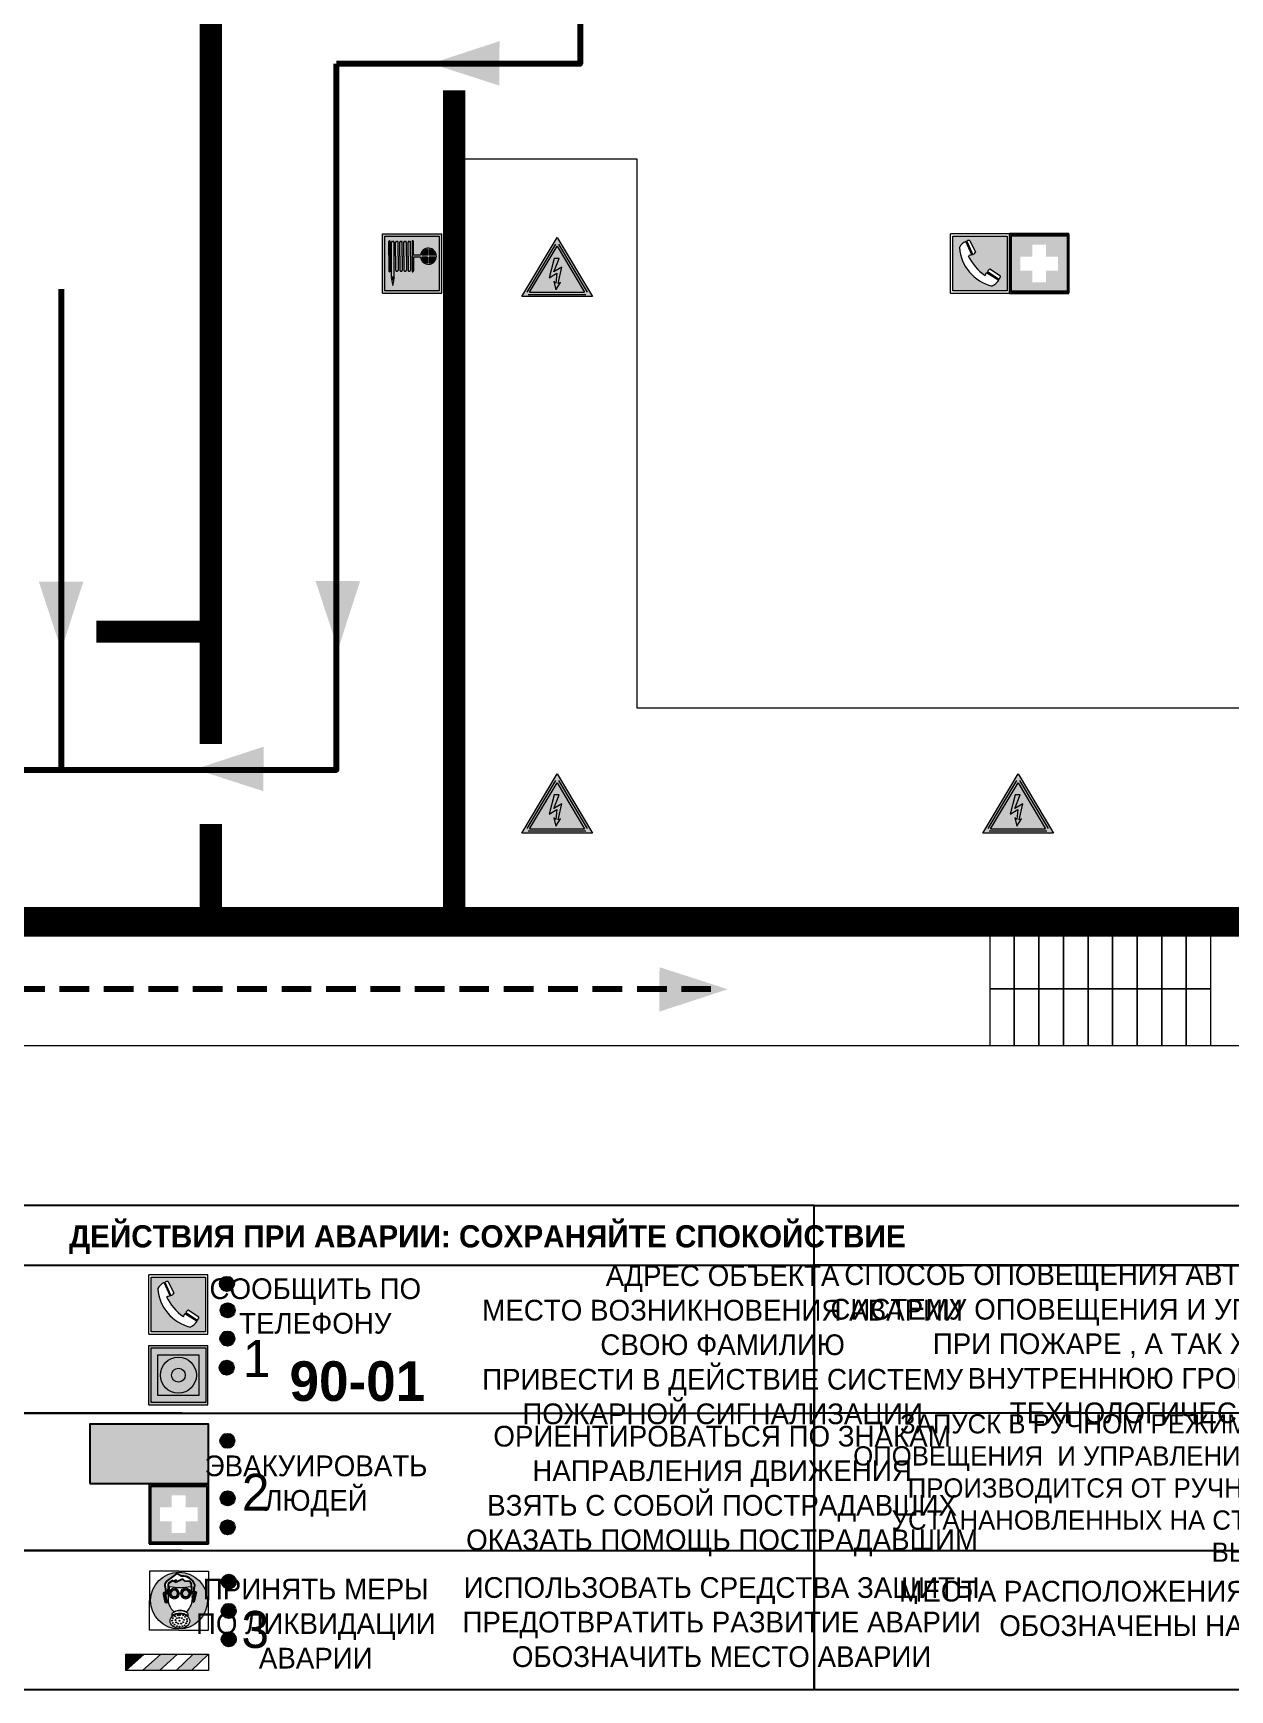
# Model space of a CAD drawing. Header units: millimetres. Extents: x 13114 to 67229, y 22859 to 38520.
# Drawn here: x 29578.8 to 29740.4, y 24698.2 to 24922.1 of the extents above; entities that cross this region are included whole.
import ezdxf

# ---------------------------------------------------------------- set-up
doc = ezdxf.new("R2010")
doc.units = ezdxf.units.MM
doc.linetypes.add('{ Wide Dash }', pattern=[12, 4, -2, 4, -2])
doc.layers.add('План_Штампы', color=7, linetype='Continuous')
doc.styles.add('обычный', font='arial.ttf')

# ---------------------------------------------------------------- blocks, each defined once
blk = doc.blocks.new('A$C38D26F80')
h = blk.add_hatch(color=5)
h.dxf.hatch_style = 1
h.paths.add_polyline_path([(-8.77, -4.48, 1), (-0.19, -4.48, 1)])
h.paths.add_polyline_path([(-6.75, -3.58), (-6.75, -3.31), (-6.62, -3.22), (-6.5, -3.22), (-6.42, -3.3), (-6.39, -3.28), (-6.59, -2.23), (-6.59, -2.01), (-6.38, -1.58), (-4.76, -0.4), (-4.13, -0.79, -0.362848), (-2.1, -2.1, -0.201049), (-2.17, -2.48, 0.085434), (-2.26, -3.13), (-1.9, -3.16), (-2.25, -4.7), (-2.4, -4.59), (-2.43, -4.34), (-2.36, -4.34), (-2.14, -3.34), (-2.47, -3.42), (-2.58, -1.95), (-2.77, -1.58), (-3.58, -1.52), (-3.92, -1.26), (-5.05, -1.73), (-4.87, -1.39), (-5.41, -1.6), (-5.41, -1.46), (-6.13, -1.87), (-6.18, -3.5), (-6.56, -3.47), (-6.37, -4.59), (-6.16, -4.43), (-6.16, -4.66), (-6.36, -4.79), (-6.37, -4.8), (-6.51, -4.76)], flags=16)
h.paths.add_polyline_path([(-6.51, -4.76), (-6.36, -4.79), (-6.37, -4.8)], flags=0)
h.paths.add_polyline_path([(-5.92, -2.34, 0.089508), (-2.67, -2.35), (-2.48, -3.88, -0.268602), (-3.4, -6.18, 0.262449), (-5.2, -6.18, -0.268602), (-6.11, -3.88)], flags=16)
edge = h.paths.add_edge_path(flags=16)
edge.add_ellipse((-5.19, -3.41), major_axis=(0, 0.842), ratio=0.848992, start_angle=0, end_angle=360)
edge = h.paths.add_edge_path(flags=0)
edge.add_ellipse((-5.19, -3.39), major_axis=(0, 0.665), ratio=0.853798, start_angle=0, end_angle=360)
edge = h.paths.add_edge_path(flags=0)
edge.add_ellipse((-5.19, -3.4), major_axis=(0, 0.528), ratio=0.864094, start_angle=0, end_angle=360)
edge = h.paths.add_edge_path(flags=16)
edge.add_ellipse((-3.47, -3.4), major_axis=(0, 0.842), ratio=0.848992, start_angle=0, end_angle=360)
h.paths.add_polyline_path([(-3.13, -6.45), (-3.13, -6.84, 0.383174), (-5.57, -6.85), (-5.57, -6.49, -0.369952)], flags=16)
edge = h.paths.add_edge_path(flags=0)
edge.add_ellipse((-3.47, -3.39), major_axis=(0, 0.665), ratio=0.853798, start_angle=0, end_angle=360)
edge = h.paths.add_edge_path(flags=0)
edge.add_ellipse((-3.47, -3.4), major_axis=(0, 0.528), ratio=0.864094, start_angle=0, end_angle=360)
edge = h.paths.add_edge_path(flags=16)
edge.add_ellipse((-4.34, -7.57), major_axis=(-1.48, 0), ratio=0.744955, start_angle=0, end_angle=360)
h.paths.add_polyline_path([(-5.01, -6.85, -1), (-5.15, -6.85, -1)], flags=0)
h.paths.add_polyline_path([(-5.33, -7.14, -1), (-5.47, -7.14, -1)], flags=0)
h.paths.add_polyline_path([(-4.61, -6.71, -1), (-4.74, -6.71, -1)], flags=16)
h.paths.add_polyline_path([(-5.43, -7.51, -1), (-5.57, -7.51, -1)], flags=0)
h.paths.add_polyline_path([(-4.26, -6.67, -1), (-4.4, -6.67, -1)], flags=16)
h.paths.add_polyline_path([(-4.74, -7.14, -1), (-4.88, -7.14, -1)], flags=0)
h.paths.add_polyline_path([(-4.93, -7.43, -1), (-5.07, -7.43, -1)], flags=0)
h.paths.add_polyline_path([(-4.41, -7.07, -1), (-4.54, -7.07, -1)], flags=0)
h.paths.add_polyline_path([(-5.33, -7.87, -1), (-5.46, -7.87, -1)], flags=0)
h.paths.add_polyline_path([(-3.8, -6.71, -1), (-3.94, -6.71, -1)], flags=16)
h.paths.add_polyline_path([(-4.85, -7.78, -1), (-4.98, -7.78, -1)], flags=0)
h.paths.add_polyline_path([(-3.96, -7.14, -1), (-4.1, -7.14, -1)], flags=0)
h.paths.add_polyline_path([(-4.33, -7.53, -1), (-4.47, -7.53, -1)], flags=0)
h.paths.add_polyline_path([(-5.09, -8.12, -1), (-5.23, -8.12, -1)], flags=0)
h.paths.add_polyline_path([(-3.5, -6.94, -1), (-3.64, -6.94, -1)], flags=0)
h.paths.add_polyline_path([(-4.54, -7.97, -1), (-4.68, -7.97, -1)], flags=0)
h.paths.add_polyline_path([(-3.66, -7.39, -1), (-3.8, -7.39, -1)], flags=0)
h.paths.add_polyline_path([(-4.73, -8.35, -1), (-4.86, -8.35, -1)], flags=0)
h.paths.add_polyline_path([(-4.09, -7.96, -1), (-4.23, -7.96, -1)], flags=0)
h.paths.add_polyline_path([(-3.77, -7.74, -1), (-3.91, -7.74, -1)], flags=0)
h.paths.add_polyline_path([(-3.22, -7.27, -1), (-3.35, -7.27, -1)], flags=0)
h.paths.add_polyline_path([(-4.34, -8.4, -1), (-4.47, -8.4, -1)], flags=0)
h.paths.add_polyline_path([(-3.16, -7.61, -1), (-3.3, -7.61, -1)], flags=0)
h.paths.add_polyline_path([(-3.9, -8.35, -1), (-4.04, -8.35, -1)], flags=0)
h.paths.add_polyline_path([(-3.32, -7.91, -1), (-3.46, -7.91, -1)], flags=0)
h.paths.add_polyline_path([(-3.55, -8.23, -1), (-3.69, -8.23, -1)], flags=0)
at = {"color": 5, "lineweight": 5}
for p, q in [((-4.48, 0), (-8.96, 0)), ((-8.96, 0), (-8.96, -4.48)), ((-4.48, 0), (0, 0)), ((0, 0), (0, -4.48)), ((-6.59, -2.01), (-6.38, -1.58)), ((-6.59, -2.23), (-6.59, -2.01)), ((-6.39, -3.28), (-6.59, -2.23)), ((-6.38, -1.58), (-4.76, -0.4)), ((-6.13, -1.87), (-6.18, -3.5)), ((-5.41, -1.46), (-6.13, -1.87)), ((-5.92, -2.34), (-6.11, -3.88)), ((-4.87, -1.39), (-5.41, -1.6)), ((-5.41, -1.6), (-5.41, -1.46)), ((-3.92, -1.26), (-5.05, -1.73)), ((-5.05, -1.73), (-4.87, -1.39)), ((-4.76, -0.4), (-4.13, -0.79)), ((-3.58, -1.52), (-3.92, -1.26)), ((-2.77, -1.58), (-3.58, -1.52)), ((-2.58, -1.95), (-2.77, -1.58)), ((-2.67, -2.34), (-2.48, -3.88)), ((-2.47, -3.42), (-2.58, -1.95)), ((-8.96, -8.96), (-8.96, -4.48)), ((-6.75, -3.31), (-6.62, -3.22)), ((-6.75, -3.58), (-6.75, -3.31)), ((-6.51, -4.76), (-6.75, -3.58)), ((-6.62, -3.22), (-6.5, -3.22)), ((-6.18, -3.5), (-6.56, -3.47)), ((-6.56, -3.47), (-6.37, -4.59)), ((-6.37, -4.8), (-6.51, -4.76)), ((-6.5, -3.22), (-6.42, -3.3)), ((-6.42, -3.3), (-6.39, -3.28)), ((-6.37, -4.59), (-6.16, -4.43)), ((-6.16, -4.66), (-6.37, -4.8)), ((-6.16, -4.43), (-6.16, -4.66)), ((-2.14, -3.34), (-2.47, -3.42)), ((-2.43, -4.34), (-2.4, -4.59)), ((-2.43, -4.34), (-2.36, -4.34)), ((-2.4, -4.59), (-2.25, -4.7)), ((-2.36, -4.34), (-2.14, -3.34)), ((-1.9, -3.16), (-2.26, -3.13)), ((-2.25, -4.7), (-1.9, -3.16)), ((0, -8.96), (0, -4.48)), ((-5.57, -6.49), (-5.57, -6.85)), ((-3.13, -6.45), (-3.13, -6.84)), ((-4.48, -8.96), (-8.96, -8.96)), ((-4.48, -8.96), (0, -8.96))]:
    blk.add_line(p, q, dxfattribs=at)
at = {"color": 5}
for p, q in [((-6.59, -2.01), (-6.38, -1.58)), ((-6.59, -2.23), (-6.59, -2.01)), ((-6.39, -3.28), (-6.59, -2.23)), ((-6.38, -1.58), (-4.76, -0.4)), ((-6.13, -1.87), (-6.18, -3.5)), ((-5.41, -1.46), (-6.13, -1.87)), ((-4.87, -1.39), (-5.41, -1.6)), ((-5.41, -1.6), (-5.41, -1.46)), ((-3.92, -1.26), (-5.05, -1.73)), ((-5.05, -1.73), (-4.87, -1.39)), ((-4.76, -0.4), (-4.13, -0.79)), ((-3.58, -1.52), (-3.92, -1.26)), ((-2.77, -1.58), (-3.58, -1.52)), ((-2.58, -1.95), (-2.77, -1.58)), ((-2.47, -3.42), (-2.58, -1.95)), ((-6.75, -3.31), (-6.62, -3.22)), ((-6.75, -3.58), (-6.75, -3.31)), ((-6.51, -4.76), (-6.75, -3.58)), ((-6.62, -3.22), (-6.5, -3.22)), ((-6.18, -3.5), (-6.56, -3.47)), ((-6.56, -3.47), (-6.37, -4.59)), ((-6.37, -4.8), (-6.51, -4.76)), ((-6.36, -4.79), (-6.51, -4.76)), ((-6.5, -3.22), (-6.42, -3.3)), ((-6.42, -3.3), (-6.39, -3.28)), ((-6.37, -4.59), (-6.16, -4.43)), ((-6.16, -4.66), (-6.37, -4.8)), ((-6.16, -4.66), (-6.36, -4.79)), ((-6.16, -4.43), (-6.16, -4.66)), ((-2.14, -3.34), (-2.47, -3.42)), ((-2.4, -4.59), (-2.43, -4.34)), ((-2.43, -4.34), (-2.36, -4.34)), ((-2.25, -4.7), (-2.4, -4.59)), ((-2.36, -4.34), (-2.14, -3.34)), ((-2.26, -3.13), (-1.9, -3.16)), ((-1.9, -3.16), (-2.25, -4.7))]:
    blk.add_line(p, q, dxfattribs=at)
at = {"color": 5, "lineweight": 5}
for centre, radius in [((-4.48, -4.48), 4.29), ((-5.5, -7.51), 0.0678), ((-5.4, -7.14), 0.0678), ((-5.08, -6.85), 0.0678), ((-5, -7.43), 0.0678), ((-4.81, -7.14), 0.0678), ((-4.67, -6.71), 0.0678), ((-4.47, -7.07), 0.0678), ((-4.4, -7.53), 0.0678), ((-4.33, -6.67), 0.0678), ((-4.03, -7.14), 0.0678), ((-3.87, -6.71), 0.0678), ((-3.73, -7.39), 0.0678), ((-3.57, -6.94), 0.0678), ((-3.28, -7.27), 0.0678), ((-5.4, -7.87), 0.0678), ((-5.16, -8.12), 0.0678), ((-4.91, -7.78), 0.0678), ((-4.79, -8.35), 0.0678), ((-4.61, -7.97), 0.0678), ((-4.4, -8.4), 0.0678), ((-4.16, -7.96), 0.0678), ((-3.97, -8.35), 0.0678), ((-3.84, -7.74), 0.0678), ((-3.62, -8.23), 0.0678), ((-3.39, -7.91), 0.0678), ((-3.23, -7.61), 0.0678)]:
    blk.add_circle(centre, radius, dxfattribs=at)
for centre, radius, start, end in [((-4.28, 6.66), 9.15, 259.6987, 280.1569), ((-0.47, -3.05), 1.79, 161.5846, 182.4584), ((-2.6, -2.2), 0.513, 326.4781, 11.7739), ((-3.66, -4.24), 2.47, 171.573, 231.7124), ((-4.93, -4.24), 2.47, 308.2876, 8.427), ((-4.33, -7.88), 1.87, 50.358, 131.5662), ((-4.34, -8.2), 1.82, 48.4943, 132.3565), ((-4.3, -7.78), 1.83, 60.5889, 119.4111)]:
    blk.add_arc(centre, radius, start, end, dxfattribs=at)
at = {"color": 5}
for centre, radius, start, end in [((-3.89, -2.66), 1.88, 17.387, 97.1599), ((-0.35, -3.07), 1.91, 162.2553, 181.7878), ((-2.6, -2.2), 0.511, 326.3906, 11.8614)]:
    blk.add_arc(centre, radius, start, end, dxfattribs=at)
at = {"color": 5, "lineweight": 5}
for centre, major_axis, ratio in [((-5.19, -3.41), (0, 0.842), 0.848992), ((-5.19, -3.39), (0, 0.665), 0.853798), ((-5.19, -3.4), (0, 0.528), 0.864094), ((-3.47, -3.4), (0, 0.842), 0.848992), ((-3.47, -3.39), (0, 0.665), 0.853798), ((-3.47, -3.4), (0, 0.528), 0.864094), ((-4.34, -7.57), (-1.48, 0), 0.744955)]:
    blk.add_ellipse(centre, major_axis=major_axis, ratio=ratio, dxfattribs=at)
blk = doc.blocks.new('A$C47DD6509')
at = {"lineweight": 5}
for points in [[(-8.69, 0), (-11.19, 0), (-11.19, -2.22)], [(-4.22, 0), (-6.45, 0), (-8.91, -2.22), (-6.61, -2.22)], [(0, 0), (-2.09, 0), (-4.36, -2.22), (-2.29, -2.22)]]:
    blk.add_hatch(color=242, dxfattribs=at).paths.add_polyline_path(points)
at = {"color": 242, "lineweight": 5}
for p, q in [((-11.19, -2.22), (-8.69, 0)), ((-11.19, -2.22), (-11.19, 0)), ((-11.19, 0), (-8.69, 0)), ((-11.19, 0), (0, 0)), ((-8.91, -2.22), (-6.45, 0)), ((-6.61, -2.22), (-4.22, 0)), ((-4.36, -2.22), (-2.09, 0)), ((-2.29, -2.22), (0, 0)), ((0, 0), (0, -2.22)), ((0, -2.22), (-11.19, -2.22))]:
    blk.add_line(p, q, dxfattribs=at)
blk = doc.blocks.new('A$C32E8229D')
at = {"true_color": 0xffffff}
blk.add_hatch(color=7, dxfattribs=at).paths.add_polyline_path([(0, 0), (0, -8), (16, -8), (16, 0)])
h = blk.add_hatch(color=126)
h.paths.add_polyline_path([(0.2, -0.2), (15.8, -0.2), (15.8, -7.8), (0.2, -7.8)])
h.paths.add_polyline_path([(13.49, -2.05), (12.08, -2.05), (11.37, -2.63, 0.162397), (11.29, -2.84), (11.29, -3.63), (10.35, -3.63), (10.35, -4.05), (11.68, -4.05), (11.68, -3.48), (12.26, -4.28), (11.29, -5.1), (11.29, -6.78), (11.85, -6.78), (11.85, -5.44), (12.8, -4.64), (12.8, -5.94), (14.46, -5.94), (14.46, -5.39), (13.45, -5.39), (13.45, -3.97), (12.46, -2.59), (13.15, -2.59), (13.69, -3.34), (14.18, -3)], flags=16)
h.paths.add_polyline_path([(10.74, -1.82, 1), (11.8, -1.82, 1)], flags=16)
h.paths.add_polyline_path([(9.39, -3.59), (5.99, -3.59), (6.56, -3.03), (5.91, -3.03), (5.1, -3.83), (5.91, -4.64), (6.56, -4.64), (5.99, -4.09), (9.39, -4.09)], flags=16)
h.paths.add_polyline_path([(4.29, -1.08), (1.72, -1.08), (1.72, -6.6), (4.29, -6.6)], flags=16)
at = {"color": 126}
blk.add_lwpolyline([(16, -8), (0, -8), (0, 0), (16, 0)], close=True, dxfattribs=at)
blk = doc.blocks.new('A$C18900ED3')
h = blk.add_hatch(color=126)
h.paths.add_polyline_path([(-0.18, -0.18), (-7.02, -0.18), (-7.02, -7.02), (-0.18, -7.02)])
h.paths.add_polyline_path([(-5.89, -4.46), (-5.89, -2.77), (-4.46, -2.77), (-4.46, -1.31), (-2.77, -1.31), (-2.77, -2.77), (-1.33, -2.77), (-1.33, -4.46), (-2.77, -4.46), (-2.77, -5.89), (-4.46, -5.89), (-4.46, -4.46)], flags=16)
at = {"color": 126}
for p, q in [((-7.2, 0), (-7.2, -7.2)), ((0, 0), (-7.2, 0)), ((0, -7.2), (0, 0)), ((-7.02, -7.02), (-7.02, -0.18)), ((-7.02, -0.18), (-0.18, -0.18)), ((-0.18, -0.18), (-0.18, -7.02)), ((-7.2, -7.2), (0, -7.2)), ((-0.18, -7.02), (-7.02, -7.02))]:
    blk.add_line(p, q, dxfattribs=at)
blk = doc.blocks.new('A$C456E1F9C')
at = {"lineweight": 5}
h = blk.add_hatch(color=242, dxfattribs=at)
h.paths.add_polyline_path([(0.51, -1.47), (0.51, -13.26), (12.29, -13.26), (12.29, -1.47)])
h.paths.add_polyline_path([(5.42, -4.95, -0.254479), (4.78, -5.4), (3.52, -2.53, -0.209735), (4.23, -2.4)], flags=16)
h.paths.add_polyline_path([(8.53, -8.6), (10.87, -10.17), (10.54, -10.76), (8.03, -9.13, -0.192251)], flags=16)
h.paths.add_polyline_path([(4.61, -5.49, 0.005518), (3.87, -5.72, 0.128647), (7.49, -10.01, 0.00809), (7.83, -9.33), (10.47, -10.97, -0.16736), (8.99, -12.25, -0.327862), (1.95, -3.95, -0.166952), (3.36, -2.62)], flags=16)
at = {"color": 242, "lineweight": 5}
for p, q in [((0, -13.77), (0, -0.97)), ((12.8, -0.97), (0, -0.97)), ((4.61, -5.49), (3.36, -2.62)), ((3.52, -2.53), (4.78, -5.4)), ((4.23, -2.4), (5.42, -4.95)), ((12.8, -13.77), (12.8, -0.97)), ((7.83, -9.33), (10.47, -10.97)), ((8.03, -9.13), (10.54, -10.76)), ((10.81, -10.12), (8.53, -8.6)), ((10.54, -10.76), (10.8, -10.3)), ((10.8, -10.3), (10.81, -10.12)), ((0, -13.77), (12.8, -13.77))]:
    blk.add_line(p, q, dxfattribs=at)
blk.add_lwpolyline([(0.51, -1.47), (12.29, -1.47), (12.29, -13.26), (0.51, -13.26)], close=True, dxfattribs=at)
for centre, radius, start, end in [((4.59, -5.34), 2.99, 114.2845, 152.1974), ((4.02, -3.27), 0.891, 76.3284, 123.7092), ((11.12, -3.31), 9.19, 183.9915, 256.6009), ((14.98, -39.1), 35.17, 107.1487, 108.4135), ((13.86, -0.94), 11.08, 205.5536, 234.8762), ((4.68, -4.59), 0.824, 276.9621, 334.0723), ((-13.31, 0.8), 23.44, 332.5487, 334.4027), ((8.94, -9.5), 0.989, 114.4092, 157.9388), ((7.87, -9.46), 3, 291.9291, 329.9329)]:
    blk.add_arc(centre, radius, start, end, dxfattribs=at)
blk = doc.blocks.new('A$C54414219')
at = {"true_color": 0xffffff}
h = blk.add_hatch(color=7, dxfattribs=at)
h.paths.add_polyline_path([(2.39, -9.45), (2.39, -18.3), (11.23, -18.3), (11.23, -9.45)], flags=0)
h.paths.add_polyline_path([(10.71, -13.87, -1), (2.92, -13.87, -1)], flags=0)
h.paths.add_polyline_path([(8.3, -13.87, -1), (5.33, -13.87, -1)], flags=0)
h.paths.add_polyline_path([(0.41, -7.47), (0.41, -20.27), (13.21, -20.27), (13.21, -7.47)])
h.paths.add_polyline_path([(0.92, -19.77), (12.71, -19.77), (12.71, -7.98), (0.92, -7.98)], flags=16)
h.paths.add_polyline_path([(11.23, -9.45), (11.23, -18.3), (2.39, -18.3), (2.39, -9.45)], flags=0)
at = {"lineweight": 5}
h = blk.add_hatch(color=242, dxfattribs=at)
h.paths.add_polyline_path([(12.71, -7.98), (0.92, -7.98), (0.92, -19.77), (12.71, -19.77)])
h.paths.add_polyline_path([(11.23, -18.3), (2.39, -18.3), (2.39, -9.45), (11.23, -9.45)], flags=16)
h.paths.add_polyline_path([(10.71, -13.87, -1), (2.92, -13.87, -1)], flags=0)
h.paths.add_polyline_path([(8.3, -13.87, -1), (5.33, -13.87, -1)], flags=0)
at = {"true_color": 0xffffff}
h = blk.add_hatch(color=7, dxfattribs=at)
h.paths.add_polyline_path([(2.39, -9.45), (2.39, -18.3), (11.23, -18.3), (11.23, -9.45)])
h.paths.add_polyline_path([(10.71, -13.87, -1), (2.92, -13.87, -1)], flags=16)
h.paths.add_polyline_path([(8.3, -13.87, -1), (5.33, -13.87, -1)], flags=0)
at = {"lineweight": 5}
h = blk.add_hatch(color=242, dxfattribs=at)
h.paths.add_polyline_path([(2.92, -13.87, 1), (10.71, -13.87, 1)])
h.paths.add_polyline_path([(8.3, -13.87, -1), (5.33, -13.87, -1)], flags=16)
at = {"color": 242, "lineweight": 5}
for p, q in [((0.41, -20.27), (0.41, -7.47)), ((0.41, -7.47), (13.21, -7.47)), ((0.41, -7.47), (13.21, -7.47)), ((13.21, -20.27), (13.21, -7.47)), ((0.41, -20.27), (13.21, -20.27))]:
    blk.add_line(p, q, dxfattribs=at)
for points in [[(0.92, -7.98), (12.71, -7.98), (12.71, -19.77), (0.92, -19.77)], [(2.39, -9.45), (11.23, -9.45), (11.23, -18.3), (2.39, -18.3)]]:
    blk.add_lwpolyline(points, close=True, dxfattribs=at)
for radius in [3.89, 1.49]:
    blk.add_circle((6.81, -13.87), radius, dxfattribs=at)
blk = doc.blocks.new('A$C3E6D3DDE')
at = {"lineweight": 5}
h = blk.add_hatch(color=40, dxfattribs=at)
h.paths.add_polyline_path([(24.1, 1.45), (16.46, -11.35), (31.74, -11.35)])
h.paths.add_polyline_path([(24.09, -0.46), (30.03, -10.41), (18.14, -10.41)], flags=16)
h.paths.add_polyline_path([(24.54, -3.08), (23.41, -6.02), (25.13, -5.01), (24.33, -8.5), (24.82, -8.27), (23.79, -9.86), (23.4, -8.04), (23.8, -8.43), (24.04, -6.29), (22.39, -7.25), (23.44, -3.08)], flags=0)
h = blk.add_hatch(color=256, dxfattribs=at)
h.paths.add_polyline_path([(24.37, 0.03, 0.567511), (23.82, 0.03), (17.59, -10.4, 0.582454), (17.86, -10.88), (30.32, -10.88, 0.582149), (30.6, -10.4)])
h.paths.add_polyline_path([(24.09, -0.46), (18.14, -10.41), (30.03, -10.41)], flags=16)
h.paths.add_polyline_path([(24.54, -3.08), (23.41, -6.02), (25.13, -5.01), (24.33, -8.5), (24.82, -8.27), (23.79, -9.86), (23.4, -8.04), (23.8, -8.43), (24.04, -6.29), (22.39, -7.25), (23.44, -3.08)], flags=0)
h = blk.add_hatch(color=40, dxfattribs=at)
h.paths.add_polyline_path([(24.09, -0.46), (18.14, -10.41), (30.03, -10.41)])
h.paths.add_polyline_path([(24.82, -8.27), (23.79, -9.86), (23.4, -8.04), (23.8, -8.43), (24.04, -6.29), (22.39, -7.25), (23.44, -3.08), (24.54, -3.08), (23.41, -6.02), (25.13, -5.01), (24.33, -8.5)], flags=16)
at = {"color": 40, "lineweight": 5}
for p, q in [((16.46, -11.35), (24.1, 1.45)), ((24.1, 1.45), (31.74, -11.35))]:
    blk.add_line(p, q, dxfattribs=at)
at = {"lineweight": 5}
for p, q in [((17.59, -10.4), (23.82, 0.03)), ((24.37, 0.03), (30.6, -10.4)), ((18.14, -10.41), (24.09, -0.46)), ((23.44, -3.08), (22.39, -7.25)), ((23.41, -6.02), (24.54, -3.08)), ((24.54, -3.08), (23.44, -3.08)), ((24.09, -0.46), (30.03, -10.41)), ((22.39, -7.25), (24.04, -6.29)), ((25.13, -5.01), (23.41, -6.02)), ((24.04, -6.29), (23.8, -8.43)), ((24.33, -8.5), (25.13, -5.01)), ((18.14, -10.41), (30.03, -10.41)), ((23.8, -8.43), (23.4, -8.04)), ((23.4, -8.04), (23.79, -9.86)), ((23.79, -9.86), (24.82, -8.27)), ((24.82, -8.27), (24.33, -8.5)), ((17.86, -10.88), (30.32, -10.88))]:
    blk.add_line(p, q, dxfattribs=at)
at = {"color": 50, "lineweight": 5}
blk.add_line((31.74, -11.35), (16.46, -11.35), dxfattribs=at)
blk = doc.blocks.new('A$C37112FD5')
at = {"true_color": 0xf5f5ff}
h = blk.add_hatch(color=7, dxfattribs=at)
h.dxf.hatch_style = 1
h.paths.add_polyline_path([(12.8, -7.4), (0, -7.4), (0, -20.2), (12.8, -20.2)])
h.paths.add_polyline_path([(12.29, -7.91), (12.29, -19.69), (0.51, -19.69), (0.51, -7.91)], flags=16)
h.paths.add_polyline_path([(4.98, -9.04, -0.42597), (5.17, -9.22), (5.17, -12.25), (5.17, -15.29, -0.432244), (4.98, -15.47), (4.83, -15.47, -0.42597), (4.64, -15.29), (4.64, -12.25), (4.64, -9.22, -0.432244), (4.83, -9.04)], flags=0)
h.paths.add_polyline_path([(4.28, -9.22), (4.28, -12.25), (4.28, -15.29, -0.432244), (4.09, -15.47), (3.94, -15.47, -0.42597), (3.75, -15.29), (3.75, -12.25), (3.75, -9.22, -0.432244), (3.94, -9.04), (4.09, -9.04, -0.42597)], flags=0)
h.paths.add_polyline_path([(5.72, -9.04), (5.87, -9.04, -0.42597), (6.06, -9.22), (6.06, -12.25), (6.06, -15.29, -0.432244), (5.87, -15.47), (5.72, -15.47, -0.42597), (5.53, -15.29), (5.53, -12.25), (5.53, -9.22, -0.432244)], flags=0)
h.paths.add_polyline_path([(6.42, -8.9), (6.5, -8.9, -0.42597), (6.69, -9.08), (6.69, -12.03), (8.21, -12.03, -15.824349), (8.21, -12.47), (6.69, -12.47), (6.69, -15.42, -0.432244), (6.5, -15.6), (6.42, -15.6)], flags=0)
h.paths.add_polyline_path([(3.39, -9.22), (3.39, -12.25), (3.39, -15.29, -0.432244), (3.2, -15.47), (3.05, -15.47, -0.42597), (2.85, -15.29), (2.85, -12.25), (2.85, -9.22, -0.432244), (3.05, -9.04), (3.2, -9.04, -0.42597)], flags=0)
h.paths.add_polyline_path([(2.5, -9.22), (2.5, -16.71), (1.96, -16.71), (1.96, -9.22, -0.432244), (2.15, -9.04), (2.31, -9.04, -0.42597)], flags=0)
h.paths.add_polyline_path([(1.61, -8.9), (1.61, -15.6), (1.57, -15.6, -0.42597), (1.37, -15.42), (1.37, -12.03), (1.37, -9.09, -0.432244), (1.57, -8.9)], flags=0)
h.paths.add_polyline_path([(9.76, -10.81), (9.76, -12.03), (8.49, -12.03, -0.336371)], flags=0)
h.paths.add_polyline_path([(8.49, -12.47), (9.76, -12.47), (9.76, -13.7, -0.336371)], flags=0)
h.paths.add_polyline_path([(10.11, -10.81, -0.336371), (11.38, -12.03), (10.11, -12.03)], flags=0)
h.paths.add_polyline_path([(10.11, -12.47), (11.38, -12.47, -0.336371), (10.11, -13.7)], flags=0)
h.paths.add_polyline_path([(2.5, -16.84), (2.5, -17.05), (1.97, -17.05), (1.97, -16.84)], flags=0)
h.paths.add_polyline_path([(2.5, -17.24, -0.033778), (2.24, -18.6, -0.033778), (1.97, -17.24)], flags=0)
h = blk.add_hatch(color=242)
h.dxf.hatch_style = 1
h.paths.add_polyline_path([(12.29, -7.91), (0.51, -7.91), (0.51, -19.69), (12.29, -19.69)])
h.paths.add_polyline_path([(6.42, -15.6), (6.42, -8.9), (6.5, -8.9, -0.42597), (6.69, -9.08), (6.69, -12.03), (8.21, -12.03, -15.824349), (8.21, -12.47), (6.69, -12.47), (6.69, -15.42, -0.432244), (6.5, -15.6)], flags=16)
h.paths.add_polyline_path([(5.87, -15.47), (5.72, -15.47, -0.42597), (5.53, -15.29), (5.53, -12.25), (5.53, -9.22, -0.432244), (5.72, -9.04), (5.87, -9.04, -0.42597), (6.06, -9.22), (6.06, -12.25), (6.06, -15.29, -0.432244)], flags=16)
h.paths.add_polyline_path([(4.98, -15.47), (4.83, -15.47, -0.42597), (4.64, -15.29), (4.64, -12.25), (4.64, -9.22, -0.432244), (4.83, -9.04), (4.98, -9.04, -0.42597), (5.17, -9.22), (5.17, -12.25), (5.17, -15.29, -0.432244)], flags=16)
h.paths.add_polyline_path([(4.09, -15.47), (3.94, -15.47, -0.42597), (3.75, -15.29), (3.75, -12.25), (3.75, -9.22, -0.432244), (3.94, -9.04), (4.09, -9.04, -0.42597), (4.28, -9.22), (4.28, -12.25), (4.28, -15.29, -0.432244)], flags=16)
h.paths.add_polyline_path([(3.2, -15.47), (3.05, -15.47, -0.42597), (2.85, -15.29), (2.85, -12.25), (2.85, -9.22, -0.432244), (3.05, -9.04), (3.2, -9.04, -0.42597), (3.39, -9.22), (3.39, -12.25), (3.39, -15.29, -0.432244)], flags=16)
h.paths.add_polyline_path([(2.5, -17.05), (1.97, -17.05), (1.97, -16.84), (2.5, -16.84)], flags=16)
h.paths.add_polyline_path([(2.5, -17.24, -0.033778), (2.24, -18.6, -0.033778), (1.97, -17.24)], flags=16)
h.paths.add_polyline_path([(2.5, -16.71), (1.96, -16.71), (1.96, -9.22, -0.432244), (2.15, -9.04), (2.31, -9.04, -0.42597), (2.5, -9.22)], flags=16)
h.paths.add_polyline_path([(1.61, -15.6), (1.57, -15.6, -0.42597), (1.37, -15.42), (1.37, -12.03), (1.37, -9.09, -0.432244), (1.57, -8.9), (1.61, -8.9)], flags=16)
h.paths.add_polyline_path([(8.49, -12.47), (9.76, -12.47), (9.76, -13.7, -0.336371)], flags=0)
h.paths.add_polyline_path([(10.11, -13.7), (10.11, -12.47), (11.38, -12.47, -0.336371)], flags=0)
h.paths.add_polyline_path([(8.49, -12.03, -0.336371), (9.76, -10.81), (9.76, -12.03)], flags=0)
h.paths.add_polyline_path([(10.11, -12.03), (10.11, -10.81, -0.336371), (11.38, -12.03)], flags=0)
h = blk.add_hatch(color=7, dxfattribs=at)
h.dxf.hatch_style = 1
h.paths.add_polyline_path([(1.61, -8.9), (1.57, -8.9, 0.432244), (1.37, -9.09), (1.37, -12.03), (1.37, -15.42, 0.42597), (1.57, -15.6), (1.61, -15.6)])
h.paths.add_polyline_path([(2.5, -9.22, 0.42597), (2.31, -9.04), (2.15, -9.04, 0.432244), (1.96, -9.22), (1.96, -16.71), (2.5, -16.71)])
h.paths.add_polyline_path([(2.5, -16.84), (1.97, -16.84), (1.97, -17.05), (2.5, -17.05)])
h.paths.add_polyline_path([(2.5, -17.24), (1.97, -17.24, 0.033778), (2.24, -18.6, 0.033778)])
h.paths.add_polyline_path([(3.39, -12.25), (3.39, -9.22, 0.42597), (3.2, -9.04), (3.05, -9.04, 0.432244), (2.85, -9.22), (2.85, -12.25), (2.85, -15.29, 0.42597), (3.05, -15.47), (3.2, -15.47, 0.432244), (3.39, -15.29)])
h.paths.add_polyline_path([(4.28, -12.25), (4.28, -9.22, 0.42597), (4.09, -9.04), (3.94, -9.04, 0.432244), (3.75, -9.22), (3.75, -12.25), (3.75, -15.29, 0.42597), (3.94, -15.47), (4.09, -15.47, 0.432244), (4.28, -15.29)])
h.paths.add_polyline_path([(5.17, -12.25), (5.17, -9.22, 0.42597), (4.98, -9.04), (4.83, -9.04, 0.432244), (4.64, -9.22), (4.64, -12.25), (4.64, -15.29, 0.42597), (4.83, -15.47), (4.98, -15.47, 0.432244), (5.17, -15.29)])
h.paths.add_polyline_path([(6.06, -12.25), (6.06, -9.22, 0.42597), (5.87, -9.04), (5.72, -9.04, 0.432244), (5.53, -9.22), (5.53, -12.25), (5.53, -15.29, 0.42597), (5.72, -15.47), (5.87, -15.47, 0.432244), (6.06, -15.29)])
h.paths.add_polyline_path([(6.69, -12.47), (8.21, -12.47, 15.824349), (8.21, -12.03), (6.69, -12.03), (6.69, -9.08, 0.42597), (6.5, -8.9), (6.42, -8.9), (6.42, -15.6), (6.5, -15.6, 0.432244), (6.69, -15.42)])
h.paths.add_polyline_path([(8.49, -12.47), (9.76, -12.47), (9.76, -13.7, -0.336371)], flags=16)
h.paths.add_polyline_path([(8.49, -12.03, -0.336371), (9.76, -10.81), (9.76, -12.03)], flags=16)
h.paths.add_polyline_path([(10.11, -12.47), (11.38, -12.47, -0.336371), (10.11, -13.7)], flags=16)
h.paths.add_polyline_path([(10.11, -12.03), (10.11, -10.81, -0.336371), (11.38, -12.03)], flags=16)
h = blk.add_hatch(color=242)
h.dxf.hatch_style = 1
h.paths.add_polyline_path([(9.76, -10.81, 0.336371), (8.49, -12.03), (9.76, -12.03)])
h.paths.add_polyline_path([(10.11, -10.81), (10.11, -12.03), (11.38, -12.03, 0.336371)])
h.paths.add_polyline_path([(11.38, -12.47), (10.11, -12.47), (10.11, -13.7, 0.336371)])
h.paths.add_polyline_path([(9.76, -12.47), (8.49, -12.47, 0.336371), (9.76, -13.7)])
at = {"color": 242, "lineweight": 5}
for p, q in [((0, -20.2), (0, -7.4)), ((0, -7.4), (12.8, -7.4)), ((1.37, -12.03), (1.37, -9.08)), ((1.57, -8.9), (1.61, -8.9)), ((1.61, -8.9), (1.61, -15.6)), ((1.96, -16.71), (1.96, -9.22)), ((2.15, -9.04), (2.31, -9.04)), ((2.5, -16.71), (2.5, -9.22)), ((2.85, -12.25), (2.85, -9.22)), ((3.05, -9.04), (3.2, -9.04)), ((3.39, -12.25), (3.39, -9.22)), ((3.75, -12.25), (3.75, -9.22)), ((3.94, -9.04), (4.09, -9.04)), ((4.28, -12.25), (4.28, -9.22)), ((4.64, -12.25), (4.64, -9.22)), ((4.83, -9.04), (4.98, -9.04)), ((5.17, -12.25), (5.17, -9.22)), ((5.53, -12.25), (5.53, -9.22)), ((5.72, -9.04), (5.87, -9.04)), ((6.06, -12.25), (6.06, -9.22)), ((6.42, -8.9), (6.42, -15.6)), ((6.5, -8.9), (6.42, -8.9)), ((6.69, -12.03), (6.69, -9.08)), ((12.8, -20.2), (12.8, -7.4)), ((1.37, -12.03), (1.37, -15.42)), ((2.85, -12.25), (2.85, -15.29)), ((3.39, -12.25), (3.39, -15.29)), ((3.75, -12.25), (3.75, -15.29)), ((4.28, -12.25), (4.28, -15.29)), ((4.64, -12.25), (4.64, -15.29)), ((5.17, -12.25), (5.17, -15.29)), ((5.53, -12.25), (5.53, -15.29)), ((6.06, -12.25), (6.06, -15.29)), ((8.21, -12.03), (6.69, -12.03)), ((8.21, -12.47), (6.69, -12.47)), ((6.69, -12.47), (6.69, -15.42)), ((9.76, -12.03), (8.49, -12.03)), ((9.76, -12.47), (8.49, -12.47)), ((9.76, -10.81), (9.76, -12.03)), ((9.76, -12.47), (9.76, -13.7)), ((10.11, -10.81), (10.11, -12.03)), ((11.38, -12.03), (10.11, -12.03)), ((11.38, -12.47), (10.11, -12.47)), ((10.11, -12.47), (10.11, -13.7)), ((1.57, -15.6), (1.61, -15.6)), ((1.96, -16.71), (2.5, -16.71)), ((1.97, -16.84), (2.5, -16.84)), ((1.97, -17.05), (1.97, -16.84)), ((2.5, -17.05), (1.97, -17.05)), ((1.97, -17.24), (2.5, -17.24)), ((2.5, -16.84), (2.5, -17.05)), ((3.05, -15.47), (3.2, -15.47)), ((3.94, -15.47), (4.09, -15.47)), ((4.83, -15.47), (4.98, -15.47)), ((5.72, -15.47), (5.87, -15.47)), ((6.42, -15.6), (6.5, -15.6)), ((0, -20.2), (12.8, -20.2))]:
    blk.add_line(p, q, dxfattribs=at)
blk.add_lwpolyline([(0.51, -7.91), (12.29, -7.91), (12.29, -19.69), (0.51, -19.69)], close=True, dxfattribs=at)
for centre, radius, start, end in [((1.56, -9.09), 0.182, 87.1027, 180.6071), ((2.15, -9.22), 0.182, 87.1027, 180.6071), ((2.32, -9.22), 0.182, 359.3929, 92.8973), ((3.04, -9.22), 0.182, 87.1027, 180.6071), ((3.21, -9.22), 0.182, 359.3929, 92.8973), ((3.93, -9.22), 0.182, 87.1027, 180.6071), ((4.1, -9.22), 0.182, 359.3929, 92.8973), ((4.82, -9.22), 0.182, 87.1027, 180.6071), ((4.99, -9.22), 0.182, 359.3929, 92.8973), ((5.71, -9.22), 0.182, 87.1027, 180.6071), ((5.88, -9.22), 0.182, 359.3929, 92.8973), ((6.51, -9.09), 0.182, 359.3929, 92.8973), ((9.93, -12.25), 1.74, 187.2319, 172.7681), ((9.93, -12.25), 1.46, 96.9927, 171.3585), ((9.93, -12.25), 1.46, 188.6415, 263.0073), ((9.93, -12.25), 1.46, 8.6415, 83.0073), ((9.93, -12.25), 1.46, 276.9927, 351.3585), ((1.56, -15.42), 0.182, 179.3929, 272.8973), ((12.17, -15.98), 10.27, 187.041, 194.7793), ((-7.7, -15.98), 10.27, 345.2207, 352.959), ((3.04, -15.29), 0.182, 179.3929, 272.8973), ((3.21, -15.29), 0.182, 267.1027, 0.6071), ((3.93, -15.29), 0.182, 179.3929, 272.8973), ((4.1, -15.29), 0.182, 267.1027, 0.6071), ((4.82, -15.29), 0.182, 179.3929, 272.8973), ((4.99, -15.29), 0.182, 267.1027, 0.6071), ((5.71, -15.29), 0.182, 179.3929, 272.8973), ((5.88, -15.29), 0.182, 267.1027, 0.6071), ((6.51, -15.42), 0.182, 267.1027, 0.6071)]:
    blk.add_arc(centre, radius, start, end, dxfattribs=at)

msp = doc.modelspace()

# ---------------------------------------------------------------- hatches: boundary and pattern name
at = {"lineweight": 0}
h = msp.add_hatch(color=256, dxfattribs=at)
h.dxf.hatch_style = 1
h.paths.add_polyline_path([(29605.93, 24753.07, 1), (29603.99, 24753.07, 1)])
h = msp.add_hatch(color=256, dxfattribs=at)
h.dxf.hatch_style = 1
h.paths.add_polyline_path([(29606.03, 24749.49, 1), (29604.1, 24749.49, 1)])
h = msp.add_hatch(color=256, dxfattribs=at)
h.dxf.hatch_style = 1
h.paths.add_polyline_path([(29605.99, 24745.68, 1), (29604.06, 24745.68, 1)])
h = msp.add_hatch(color=256, dxfattribs=at)
h.dxf.hatch_style = 1
h.paths.add_polyline_path([(29605.91, 24741.75, 1), (29603.98, 24741.75, 1)])
h = msp.add_hatch(color=256, dxfattribs=at)
h.dxf.hatch_style = 1
h.paths.add_polyline_path([(29605.99, 24731.86, 1), (29604.06, 24731.86, 1)])
h = msp.add_hatch(color=256, dxfattribs=at)
h.dxf.hatch_style = 1
h.paths.add_polyline_path([(29606.04, 24724.08, 1), (29604.1, 24724.08, 1)])
h = msp.add_hatch(color=256, dxfattribs=at)
h.dxf.hatch_style = 1
h.paths.add_polyline_path([(29606.03, 24720.18, 1), (29604.1, 24720.18, 1)])
h = msp.add_hatch(color=256, dxfattribs=at)
h.dxf.hatch_style = 1
h.paths.add_polyline_path([(29606.19, 24712.83, 1), (29604.25, 24712.83, 1)])
h = msp.add_hatch(color=256, dxfattribs=at)
h.dxf.hatch_style = 1
h.paths.add_polyline_path([(29606.18, 24708.88, 1), (29604.25, 24708.88, 1)])
h = msp.add_hatch(color=256, dxfattribs=at)
h.dxf.hatch_style = 1
h.paths.add_polyline_path([(29606.18, 24705.05, 1), (29604.25, 24705.05, 1)])

# ---------------------------------------------------------------- linework, layer by layer
for points, const_width in [([(29587.34, 24841.19), (29602.78, 24841.19), (29602.78, 24826.04), (29602.78, 24984.85)], 3), ([(29635.67, 24801.15), (29635.67, 24914.34)], 3), ([(29602.78, 24815.21), (29602.78, 24800.84)], 3), ([(29808.88, 24801.99), (29576.14, 24801.99)], 4)]:
    msp.add_lwpolyline(points, dxfattribs=dict(at, const_width=const_width))
at = {"color": 126, "lineweight": 100, "true_color": 0x008754}
for points in [[(29825.62, 24967.46), (29652.66, 24967.46), (29652.66, 24917.91), (29619.75, 24917.91)], [(29449.02, 24863.42), (29449.02, 24822.51), (29619.75, 24822.51), (29619.75, 24917.91)], [(29582.61, 24822.51), (29582.61, 24887.47)]]:
    msp.add_lwpolyline(points, dxfattribs=at)
at = {"lineweight": 0}
for points in [[(29635.67, 24905.08), (29660.34, 24905.08), (29660.34, 24830.92), (29757.13, 24830.92), (29757.13, 24924.96), (29780.71, 24924.96), (29780.71, 24905.5), (29780.71, 24955.07), (29799.63, 24955.07)], [(29443.01, 24776.67), (29443.01, 24785.26), (29882.35, 24785.26), (29882.35, 24773.53)]]:
    msp.add_lwpolyline(points, dxfattribs=at)
at = {"color": 126, "linetype": '{ Wide Dash }', "lineweight": 100, "true_color": 0x008754}
msp.add_lwpolyline([(29570.36, 24822.51), (29570.36, 24792.94), (29670.34, 24792.94)], dxfattribs=at)
at = {"lineweight": 0}
for points in [[(29708, 24792.94), (29711.31, 24792.94), (29711.31, 24800.62), (29708, 24800.62)], [(29711.31, 24792.94), (29714.63, 24792.94), (29714.63, 24800.62), (29711.31, 24800.62)], [(29714.63, 24792.94), (29717.95, 24792.94), (29717.95, 24800.62), (29714.63, 24800.62)], [(29717.95, 24792.94), (29721.27, 24792.94), (29721.27, 24800.62), (29717.95, 24800.62)], [(29721.27, 24792.94), (29724.58, 24792.94), (29724.58, 24800.62), (29721.27, 24800.62)], [(29724.58, 24792.94), (29727.9, 24792.94), (29727.9, 24800.62), (29724.58, 24800.62)], [(29727.9, 24792.94), (29731.22, 24792.94), (29731.22, 24800.62), (29727.9, 24800.62)], [(29731.22, 24792.94), (29734.54, 24792.94), (29734.54, 24800.62), (29731.22, 24800.62)], [(29734.54, 24792.94), (29737.85, 24792.94), (29737.85, 24800.62), (29734.54, 24800.62)], [(29708, 24785.26), (29711.31, 24785.26), (29711.31, 24792.94), (29708, 24792.94)], [(29711.31, 24785.26), (29714.63, 24785.26), (29714.63, 24792.94), (29711.31, 24792.94)], [(29714.63, 24785.26), (29717.95, 24785.26), (29717.95, 24792.94), (29714.63, 24792.94)], [(29717.95, 24785.26), (29721.27, 24785.26), (29721.27, 24792.94), (29717.95, 24792.94)], [(29721.27, 24785.26), (29724.58, 24785.26), (29724.58, 24792.94), (29721.27, 24792.94)], [(29724.58, 24785.26), (29727.9, 24785.26), (29727.9, 24792.94), (29724.58, 24792.94)], [(29727.9, 24785.26), (29731.22, 24785.26), (29731.22, 24792.94), (29727.9, 24792.94)], [(29731.22, 24785.26), (29734.54, 24785.26), (29734.54, 24792.94), (29731.22, 24792.94)], [(29734.54, 24785.26), (29737.85, 24785.26), (29737.85, 24792.94), (29734.54, 24792.94)]]:
    msp.add_lwpolyline(points, close=True, dxfattribs=at)
for points in [[(29540.52, 24755.61), (29684.28, 24755.61), (29684.28, 24763.66), (29540.52, 24763.66)], [(29684.28, 24763.66), (29806, 24763.66), (29806, 24698.21), (29684.28, 24698.21)], [(29684.28, 24763.66), (29806, 24763.66), (29806, 24755.61), (29684.28, 24755.61)], [(29540.52, 24755.61), (29684.28, 24755.61), (29684.28, 24698.21), (29540.52, 24698.21)], [(29684.28, 24755.61), (29806, 24755.61), (29806, 24735.61), (29684.28, 24735.61)], [(29806, 24735.61), (29684.28, 24735.61), (29684.28, 24717.04), (29806, 24717.04)]]:
    msp.add_lwpolyline(points, close=True)
for points in [[(29598.93, 24735.61), (29540.52, 24735.61), (29684.28, 24735.61)], [(29598.93, 24717.04), (29540.52, 24717.04), (29684.28, 24717.04)]]:
    msp.add_lwpolyline(points)
for centre in [(29604.96, 24753.07), (29605.07, 24749.49), (29605.03, 24745.68), (29604.94, 24741.75), (29605.03, 24731.86), (29605.07, 24724.08), (29605.06, 24720.18), (29605.22, 24712.83), (29605.21, 24708.88), (29605.22, 24705.05)]:
    msp.add_circle(centre, 0.966)
at = {"layer": 'План_Штампы', "color": 126, "true_color": 0x008754}
for points in [[(29641.78, 24920.99), (29641.77, 24914.98), (29632.55, 24917.96)], [(29579.56, 24847.96), (29585.57, 24847.95), (29582.59, 24838.73)], [(29616.94, 24848.03), (29622.95, 24848.02), (29619.97, 24838.8)], [(29609.91, 24825.65), (29609.9, 24819.64), (29600.68, 24822.62)], [(29663.37, 24789.85), (29663.39, 24795.86), (29672.61, 24792.88)]]:
    msp.add_solid(points, dxfattribs=at)

# ---------------------------------------------------------------- block references
for name, p, xscale, yscale, zscale in [('A$C37112FD5', (29625.97, 24899.58), 0.6249984004534781, 0.6249984004534781, 0.6249984004534781), ('A$C3E6D3DDE', (29634.5, 24893.56), 0.625, 0.625, 0.625), ('A$C456E1F9C', (29702.68, 24895.56), 0.625, 0.625, 0.625), ('A$C18900ED3', (29718.68, 24894.95), 1.111111111007631, 1.111111111007631, 1.111111111007631), ('A$C3E6D3DDE', (29634.5, 24821.08), 0.625, 0.625, 0.625), ('A$C3E6D3DDE', (29696.77, 24821.08), 0.625, 0.625, 0.625), ('A$C456E1F9C', (29594.4, 24754.89), 0.625, 0.625, 0.625), ('A$C54414219', (29594.15, 24749.4), 0.625, 0.625, 0.625), ('A$C18900ED3', (29602.47, 24725.94), 1.111111111007631, 1.111111111007631, 1.111111111007631), ('A$C38D26F80', (29602.49, 24714.27), 0.8928571427240968, 0.8928571427240968, 0.8928571427240968)]:
    msp.add_blockref(name, p, dxfattribs=dict(xscale=xscale, yscale=yscale, zscale=zscale))
at = {"xscale": -1}
msp.add_blockref('A$C32E8229D', (29602.47, 24734.09), dxfattribs=at)
at = {"color": 242, "true_color": 0xc1121c}
msp.add_blockref('A$C47DD6509', (29602.49, 24703.05), dxfattribs=at)

# ---------------------------------------------------------------- texts
at = {"lineweight": 0, "attachment_point": 5, "style": 'обычный'}
for s, insert, char_height, width in [('{\\fProxima Nova Rg|b1|i0|c204|p2;ДЕЙСТВИЯ ПРИ АВАРИИ: СОХРАНЯЙТЕ СПОКОЙСТВИЕ\\H1.6644x; }', (29640.13, 24759.06), 3, 175.1736), ('\\pi-8.4,l8.4,t8.4;{\\fProxima Nova Rg|b0|i0|c204|p2;АДРЕС ОБЪЕКТА\\PМЕСТО ВОЗНИКНОВЕНИЯ АВАРИИ\\PСВОЮ ФАМИЛИЮ\\PПРИВЕСТИ В ДЕЙСТВИЕ СИСТЕМУ \\PПОЖАРНОЙ СИГНАЛИЗАЦИИ}', (29671.91, 24744.44), 2.8, 126.6484), ('{\\fProxima Nova Rg|b0|i0|c204|p2;СПОСОБ ОПОВЕЩЕНИЯ АВТОМАТИЧЕСКИЙ ЧЕРЕЗ РЕЧЕВУЮ СИСТЕМУ ОПОВЕЩЕНИЯ И УПРАВЛЕНИЯ ЭВАКУАЦИЕЙ ЛЮДЕЙ ПРИ ПОЖАРЕ , А ТАК ЖЕ ВРУЧНУЮ, ИСПОЛЬЗУЯ ВНУТРЕННЮЮ ГРОМКУЮ СВЯЗЬ СИСТЕМЫ ТЕХНОЛОГИЧЕСКОГО ОПОВЕЩЕНИЯ.}', (29745.9, 24744.57), 2.8, 118.5618), ('{\\fProxima Nova Rg|b0|i0|c204|p2;СООБЩИТЬ ПО \\PТЕЛЕФОНУ}', (29616.9, 24750.06), 2.8, 126.6484), ('{\\fProxima Nova Rg|b0|i0|c204|p2;1\\H1.1667x; }', (29609, 24743), 5, 126.6484), ('{\\fProxima Nova Rg|b1|i0|c204|p2;\\H1.0714x;90-01\\fProxima Nova Rg|b0|i0|c204|p2;\\H0.93331x; \\H1.3449x; }', (29622.58, 24739.89), 5, 126.6484), ('{\\fProxima Nova Rg|b0|i0|c204|p2;\\P\\pt7.8;ЗАПУСК В РУЧНОМ РЕЖИМЕ АВТОМАТИЧЕСКОЙ СИСТЕМЫ ОПОВЕЩЕНИЯ  И УПРАВЛЕНИЯ ЭВАКУАЦИИ ЛЮДЕЙ ПРИ ПОЖАРЕ ПРОИЗВОДИТСЯ ОТ РУЧНЫХ ПОЖАРНЫХ ИЗВЕЩАТЕЛЕЙ, УСТАНАНОВЛЕННЫХ НА СТЕНАХ ВБЛИЗИ ЭВАКУАЦИОННЫХ ВЫХОДОВ. }', (29747.35, 24727.28), 2.6, 121.7868), ('\\pi-8.4,l8.4,t8.4;{\\fProxima Nova Rg|b0|i0|c204|p2;ОРИЕНТИРОВАТЬСЯ ПО ЗНАКАМ \\PНАПРАВЛЕНИЯ ДВИЖЕНИЯ\\PВЗЯТЬ С СОБОЙ ПОСТРАДАВШИХ\\PОКАЗАТЬ ПОМОЩЬ ПОСТРАДАВШИМ}', (29671.84, 24725.08), 2.8, 126.6484), ('{\\fProxima Nova Rg|b0|i0|c204|p2;ЭВАКУИРОВАТЬ \\PЛЮДЕЙ}', (29617, 24725.74), 2.8, 126.6484), ('{\\fProxima Nova Rg|b0|i0|c204|p2;2\\H1.1967x; }', (29608.85, 24724.91), 5, 126.6484), ('{\\fProxima Nova Rg|b0|i0|c204|p2;ПРИНЯТЬ МЕРЫ \\PПО ЛИКВИДАЦИИ \\PАВАРИИ}', (29616.96, 24707.16), 2.8, 126.6484), ('\\pi-8.4,l8.4,t8.4;{\\fProxima Nova Rg|b0|i0|c204|p2;ИСПОЛЬЗОВАТЬ СРЕДСТВА ЗАЩИТЫ \\PПРЕДОТВРАТИТЬ РАЗВИТИЕ АВАРИИ\\PОБОЗНАЧИТЬ МЕСТО АВАРИИ}', (29671.78, 24707.35), 2.8, 126.6484), ('\\pt8.4;{\\fProxima Nova Rg|b0|i0|c204|p2;\\PМЕСТА РАСПОЛОЖЕНИЯ ПОЖАРНЫХ ИЗВЕЩАТЕЛЕЙ ОБОЗНАЧЕНЫ НА НАСТОЯЩЕМ ПЛАНЕ}', (29745.71, 24711.14), 2.8, 118.5618), ('{\\fProxima Nova Rg|b0|i0|c204|p2;3\\H1.1967x; }', (29608.79, 24706.34), 5, 126.6484)]:
    msp.add_mtext(s, dxfattribs=dict(at, insert=insert, char_height=char_height, width=width))

doc.saveas('drawing.dxf')
